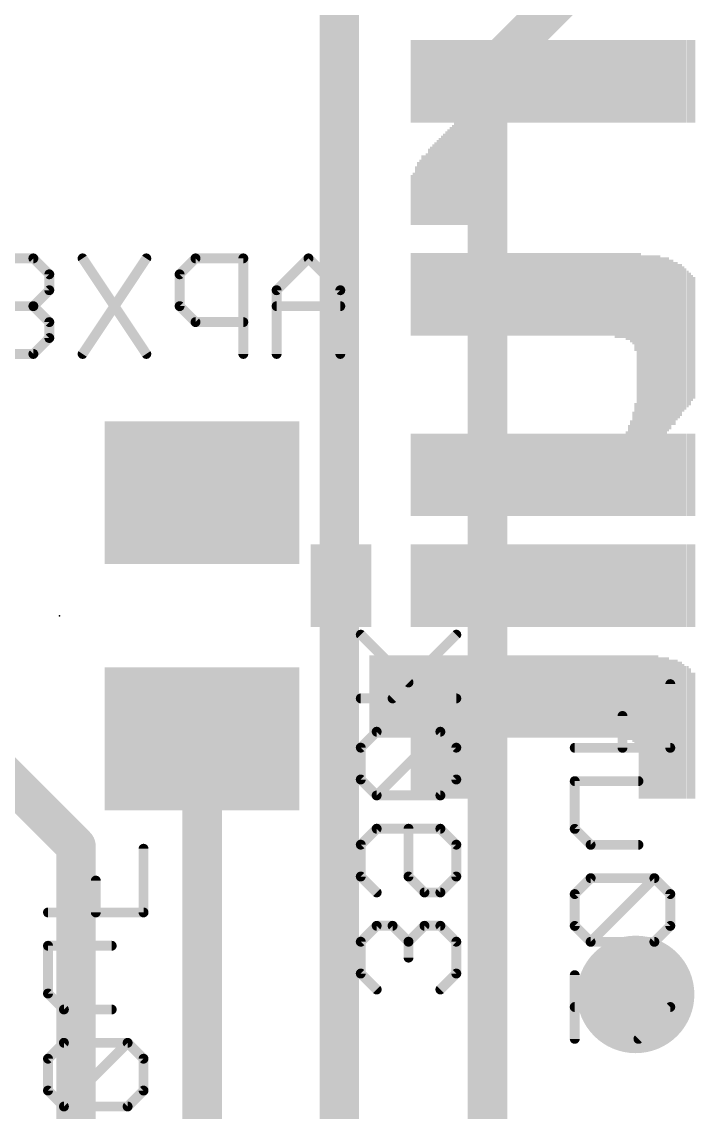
# Model space of a CAD drawing. Extents: x -0.3 to 20.4, y -13.3 to 21.5.
# Drawn here: x 5.68 to 10.87, y -1.54 to 6.87 of the extents above; entities that cross this region are included whole.
import ezdxf

# ---------------------------------------------------------------- set-up
doc = ezdxf.new("R2010")
doc.units = 0
for name, color, linetype in [('1', 12, 'CONTINUOUS'), ('16', 132, 'CONTINUOUS'), ('18', 110, 'CONTINUOUS'), ('22', 6, 'CONTINUOUS'), ('24', 6, 'CONTINUOUS'), ('28', 253, 'CONTINUOUS'), ('30', 253, 'CONTINUOUS'), ('32', 253, 'CONTINUOUS')]:
    doc.layers.add(name, color=color, linetype=linetype)

# ---------------------------------------------------------------- blocks, each defined once
blk = doc.blocks.new('RECT')
blk.add_solid([(-0.5, -0.5), (0.5, -0.5), (-0.5, 0.5), (0.5, 0.5)])
blk = doc.blocks.new('ROUNDV')
at = {"const_width": 0.5}
blk.add_lwpolyline([(0, -0.25, 1), (0, 0.25, 1), (0, -0.25)], format="xyb", dxfattribs=at)

msp = doc.modelspace()

# ---------------------------------------------------------------- linework, layer by layer
at = {"layer": '1', "const_width": 0.3048}
for points in [[(8.128, -5.715), (8.128, 8.509)], [(9.271, 6.477), (10.668, 7.874)], [(9.271, -6.477), (9.271, 6.477)]]:
    msp.add_lwpolyline(points, dxfattribs=at)
at = {"layer": '1', "const_width": 0.1524}
for points in [[(9.3472, 6.477, 1), (9.1948, 6.477)], [(9.2171, 6.5309, 1), (9.3249, 6.4231)]]:
    msp.add_lwpolyline(points, format="xyb", dxfattribs=at)
at = {"layer": '16', "const_width": 0.3048}
for points in [[(6.096, 0.508), (4.869, 1.735)], [(7.069, -3.533), (7.069, 1.336)], [(6.096, -1.778), (6.096, 0.508)]]:
    msp.add_lwpolyline(points, dxfattribs=at)
at = {"layer": '16', "const_width": 0.1524}
for points in [[(7.1452, 1.336, 1), (6.9928, 1.336)], [(6.1722, 0.508, 1), (6.0198, 0.508)], [(6.0421, 0.4541, 1), (6.1499, 0.5619)]]:
    msp.add_lwpolyline(points, format="xyb", dxfattribs=at)
at = {"layer": '24'}
msp.add_point((5.969, 2.286), dxfattribs=at)
at = {"layer": '28', "const_width": 0.0762}
for points in [[(5.7673, 5.0425), (5.5215, 5.0425)], [(5.8901, 4.9197), (5.7673, 5.0425)], [(6.6386, 5.0425), (6.1471, 4.3053)], [(6.1471, 5.0425), (6.6386, 4.3053)], [(7.0184, 5.0425), (6.8955, 4.9197)], [(7.387, 5.0425), (7.0184, 5.0425)], [(7.387, 4.3053), (7.387, 5.0425)], [(7.8897, 5.0425), (7.6439, 4.7968)], [(8.1354, 4.7968), (7.8897, 5.0425)], [(5.8901, 4.7968), (5.8901, 4.9197)], [(6.8955, 4.9197), (6.8955, 4.6739)], [(5.7673, 4.6739), (5.8901, 4.7968)], [(7.6439, 4.7968), (7.6439, 4.3053)], [(8.1354, 4.3053), (8.1354, 4.7968)], [(5.7673, 4.6739), (5.5215, 4.6739)], [(5.8901, 4.551), (5.7673, 4.6739)], [(6.8955, 4.6739), (7.0184, 4.551)], [(8.1354, 4.6739), (7.6439, 4.6739)], [(5.8901, 4.4282), (5.8901, 4.551)], [(7.0184, 4.551), (7.387, 4.551)], [(5.7673, 4.3053), (5.8901, 4.4282)], [(5.5215, 4.3053), (5.7673, 4.3053)], [(8.6617, 1.7712), (8.2931, 2.1398)], [(8.5388, 1.6483), (9.0303, 2.1398)], [(10.6813, 1.2673), (10.6813, 1.7588)], [(9.0303, 1.6483), (8.2931, 1.6483)], [(10.3127, 1.2673), (10.3127, 1.5131)], [(8.416, 1.3914), (8.2931, 1.2685)], [(8.9075, 1.3914), (8.416, 1.3914)], [(8.416, 0.8999), (8.9075, 1.3914)], [(9.0303, 1.2685), (8.9075, 1.3914)], [(8.2931, 1.2685), (8.2931, 1.0228)], [(9.0303, 1.0228), (9.0303, 1.2685)], [(9.9441, 1.2673), (10.6813, 1.2673)], [(8.2931, 1.0228), (8.416, 0.8999)], [(8.9075, 0.8999), (9.0303, 1.0228)], [(9.9441, 0.6418), (9.9441, 1.0104)], [(9.9441, 1.0104), (10.4356, 1.0104)], [(8.416, 0.8999), (8.9075, 0.8999)], [(8.2931, 0.5201), (8.416, 0.643)], [(8.416, 0.643), (8.9075, 0.643)], [(8.6617, 0.2744), (8.6617, 0.643)], [(8.9075, 0.643), (9.0303, 0.5201)], [(10.067, 0.5189), (9.9441, 0.6418)], [(6.6173, -0.0027), (6.6173, 0.4888)], [(8.2931, 0.2744), (8.2931, 0.5201)], [(9.0303, 0.5201), (9.0303, 0.2744)], [(10.4356, 0.5189), (10.067, 0.5189)], [(6.2487, -0.0027), (6.2487, 0.2431)], [(8.416, 0.1515), (8.2931, 0.2744)], [(8.7846, 0.1515), (8.6617, 0.2744)], [(9.0303, 0.2744), (8.9075, 0.1515)], [(10.067, 0.262), (9.9441, 0.1391)], [(10.5585, 0.262), (10.067, 0.262)], [(10.067, -0.2295), (10.5585, 0.262)], [(10.6813, 0.1391), (10.5585, 0.262)], [(8.9075, 0.1515), (8.7846, 0.1515)], [(9.9441, 0.1391), (9.9441, -0.1066)], [(10.6813, -0.1066), (10.6813, 0.1391)], [(5.8801, -0.0027), (6.6173, -0.0027)], [(8.416, -0.1054), (8.2931, -0.2283)], [(8.5388, -0.1054), (8.416, -0.1054)], [(8.6617, -0.2283), (8.5388, -0.1054)], [(8.7846, -0.1054), (8.6617, -0.2283)], [(8.9075, -0.1054), (8.7846, -0.1054)], [(9.0303, -0.2283), (8.9075, -0.1054)], [(9.9441, -0.1066), (10.067, -0.2295)], [(10.5585, -0.2295), (10.6813, -0.1066)], [(5.8801, -0.6282), (5.8801, -0.2596)], [(5.8801, -0.2596), (6.3716, -0.2596)], [(8.2931, -0.2283), (8.2931, -0.474)], [(8.6617, -0.2283), (8.6617, -0.3512)], [(9.0303, -0.474), (9.0303, -0.2283)], [(10.067, -0.2295), (10.5585, -0.2295)], [(8.2931, -0.474), (8.416, -0.5969)], [(8.9075, -0.5969), (9.0303, -0.474)], [(9.9441, -0.9779), (9.9441, -0.4864)], [(6.003, -0.7511), (5.8801, -0.6282)], [(6.3716, -0.7511), (6.003, -0.7511)], [(10.6813, -0.7322), (9.9441, -0.7322)], [(10.4356, -0.9779), (10.6813, -0.7322)], [(6.003, -1.008), (5.8801, -1.1309)], [(6.4945, -1.008), (6.003, -1.008)], [(6.003, -1.4995), (6.4945, -1.008)], [(6.6173, -1.1309), (6.4945, -1.008)], [(5.8801, -1.1309), (5.8801, -1.3766)], [(6.6173, -1.3766), (6.6173, -1.1309)], [(5.8801, -1.3766), (6.003, -1.4995)], [(6.4945, -1.4995), (6.6173, -1.3766)], [(6.003, -1.4995), (6.4945, -1.4995)]]:
    msp.add_lwpolyline(points, dxfattribs=at)
at = {"layer": '28', "const_width": 0.0381}
for points in [[(5.7807, 5.056, 1), (5.7538, 5.0291)], [(5.7673, 5.0235, 1), (5.7673, 5.0616)], [(6.1629, 5.0531, 1), (6.1312, 5.032)], [(6.6544, 5.032, 1), (6.6227, 5.0531)], [(7.0184, 5.0616, 1), (7.0184, 5.0235)], [(7.0318, 5.0291, 1), (7.0049, 5.056)], [(7.406, 5.0425, 1), (7.3679, 5.0425)], [(7.387, 5.0235, 1), (7.387, 5.0616)], [(7.9031, 5.056, 1), (7.8762, 5.0291)], [(7.9031, 5.0291, 1), (7.8762, 5.056)], [(5.9092, 4.9197, 1), (5.8711, 4.9197)], [(5.8767, 4.9062, 1), (5.9036, 4.9331)], [(6.9145, 4.9197, 1), (6.8764, 4.9197)], [(6.882, 4.9331, 1), (6.909, 4.9062)], [(5.8711, 4.7968, 1), (5.9092, 4.7968)], [(5.9036, 4.7833, 1), (5.8767, 4.8103)], [(7.6304, 4.8103, 1), (7.6574, 4.7833)], [(7.663, 4.7968, 1), (7.6249, 4.7968)], [(8.1544, 4.7968, 1), (8.1163, 4.7968)], [(8.1219, 4.7833, 1), (8.1489, 4.8103)], [(5.7807, 4.6874, 1), (5.7538, 4.6604)], [(5.7673, 4.6549, 1), (5.7673, 4.693)], [(6.909, 4.6874, 1), (6.882, 4.6604)], [(7.6439, 4.693, 1), (7.6439, 4.6549)], [(8.1354, 4.6549, 1), (8.1354, 4.693)], [(5.7538, 4.6874, 1), (5.7807, 4.6604)], [(6.8764, 4.6739, 1), (6.9145, 4.6739)], [(5.9092, 4.551, 1), (5.8711, 4.551)], [(5.8767, 4.5376, 1), (5.9036, 4.5645)], [(7.0184, 4.5701, 1), (7.0184, 4.532)], [(7.0049, 4.5376, 1), (7.0318, 4.5645)], [(7.387, 4.532, 1), (7.387, 4.5701)], [(5.9036, 4.4147, 1), (5.8767, 4.4416)], [(5.8711, 4.4282, 1), (5.9092, 4.4282)], [(5.7538, 4.3188, 1), (5.7807, 4.2918)], [(5.7673, 4.2862, 1), (5.7673, 4.3243)], [(6.1312, 4.3159, 1), (6.1629, 4.2947)], [(6.6227, 4.2947, 1), (6.6544, 4.3159)], [(7.3679, 4.3053, 1), (7.406, 4.3053)], [(7.6249, 4.3053, 1), (7.663, 4.3053)], [(8.1163, 4.3053, 1), (8.1544, 4.3053)], [(8.3066, 2.1533, 1), (8.2796, 2.1264)], [(9.0438, 2.1264, 1), (9.0169, 2.1533)], [(8.6482, 1.7577, 1), (8.6752, 1.7847)], [(10.7004, 1.7588, 1), (10.6623, 1.7588)], [(8.2931, 1.6674, 1), (8.2931, 1.6293)], [(9.0303, 1.6293, 1), (9.0303, 1.6674)], [(8.5254, 1.6618, 1), (8.5523, 1.6349)], [(10.3318, 1.5131, 1), (10.2937, 1.5131)], [(8.416, 1.4105, 1), (8.416, 1.3724)], [(8.4294, 1.3779, 1), (8.4025, 1.4049)], [(8.9209, 1.4049, 1), (8.894, 1.3779)], [(8.9209, 1.3779, 1), (8.894, 1.4049)], [(8.9075, 1.3724, 1), (8.9075, 1.4105)], [(8.2796, 1.282, 1), (8.3066, 1.2551)], [(8.3122, 1.2685, 1), (8.2741, 1.2685)], [(9.0494, 1.2685, 1), (9.0113, 1.2685)], [(9.0169, 1.2551, 1), (9.0438, 1.282)], [(9.9441, 1.2864, 1), (9.9441, 1.2483)], [(10.2937, 1.2673, 1), (10.3318, 1.2673)], [(10.6623, 1.2673, 1), (10.7004, 1.2673)], [(10.6813, 1.2483, 1), (10.6813, 1.2864)], [(8.3066, 1.0363, 1), (8.2796, 1.0093)], [(8.2741, 1.0228, 1), (8.3122, 1.0228)], [(9.0113, 1.0228, 1), (9.0494, 1.0228)], [(9.0438, 1.0093, 1), (9.0169, 1.0363)], [(9.9441, 1.0295, 1), (9.9441, 0.9914)], [(9.9632, 1.0104, 1), (9.9251, 1.0104)], [(10.4356, 0.9914, 1), (10.4356, 1.0295)], [(8.416, 0.919, 1), (8.416, 0.8809)], [(8.4025, 0.9134, 1), (8.4294, 0.8865)], [(8.4025, 0.8865, 1), (8.4294, 0.9134)], [(8.894, 0.9134, 1), (8.9209, 0.8865)], [(8.9075, 0.8809, 1), (8.9075, 0.919)], [(8.416, 0.6621, 1), (8.416, 0.624)], [(8.4294, 0.6295, 1), (8.4025, 0.6565)], [(8.6808, 0.643, 1), (8.6427, 0.643)], [(8.9209, 0.6565, 1), (8.894, 0.6295)], [(8.9075, 0.624, 1), (8.9075, 0.6621)], [(9.9576, 0.6553, 1), (9.9306, 0.6283)], [(9.9251, 0.6418, 1), (9.9632, 0.6418)], [(6.6364, 0.4888, 1), (6.5983, 0.4888)], [(8.2796, 0.5336, 1), (8.3066, 0.5067)], [(8.3122, 0.5201, 1), (8.2741, 0.5201)], [(9.0494, 0.5201, 1), (9.0113, 0.5201)], [(9.0169, 0.5067, 1), (9.0438, 0.5336)], [(10.067, 0.538, 1), (10.067, 0.4999)], [(10.0535, 0.5055, 1), (10.0804, 0.5324)], [(10.4356, 0.4999, 1), (10.4356, 0.538)], [(6.2678, 0.2431, 1), (6.2297, 0.2431)], [(8.3066, 0.2879, 1), (8.2796, 0.2609)], [(8.2741, 0.2744, 1), (8.3122, 0.2744)], [(8.6752, 0.2879, 1), (8.6482, 0.2609)], [(8.6427, 0.2744, 1), (8.6808, 0.2744)], [(9.0113, 0.2744, 1), (9.0494, 0.2744)], [(9.0438, 0.2609, 1), (9.0169, 0.2879)], [(10.067, 0.2811, 1), (10.067, 0.2429)], [(10.0804, 0.2485, 1), (10.0535, 0.2755)], [(10.5719, 0.2755, 1), (10.545, 0.2485)], [(10.5719, 0.2485, 1), (10.545, 0.2755)], [(10.5585, 0.2429, 1), (10.5585, 0.2811)], [(8.4025, 0.138, 1), (8.4294, 0.165)], [(8.7846, 0.1706, 1), (8.7846, 0.1325)], [(8.7711, 0.138, 1), (8.7981, 0.165)], [(8.894, 0.165, 1), (8.9209, 0.138)], [(8.9075, 0.1325, 1), (8.9075, 0.1706)], [(9.9306, 0.1526, 1), (9.9576, 0.1257)], [(9.9632, 0.1391, 1), (9.9251, 0.1391)], [(10.7004, 0.1391, 1), (10.6623, 0.1391)], [(10.6679, 0.1257, 1), (10.6948, 0.1526)], [(5.8801, 0.0164, 1), (5.8801, -0.0217)], [(6.2297, -0.0027, 1), (6.2678, -0.0027)], [(6.5983, -0.0027, 1), (6.6364, -0.0027)], [(6.6173, -0.0217, 1), (6.6173, 0.0164)], [(8.416, -0.0864, 1), (8.416, -0.1245)], [(8.4294, -0.1189, 1), (8.4025, -0.0919)], [(8.5523, -0.0919, 1), (8.5254, -0.1189)], [(8.5388, -0.1245, 1), (8.5388, -0.0864)], [(8.7846, -0.0864, 1), (8.7846, -0.1245)], [(8.7981, -0.1189, 1), (8.7711, -0.0919)], [(8.9209, -0.0919, 1), (8.894, -0.1189)], [(8.9075, -0.1245, 1), (8.9075, -0.0864)], [(9.9576, -0.0931, 1), (9.9306, -0.1201)], [(10.6948, -0.1201, 1), (10.6679, -0.0931)], [(9.9251, -0.1066, 1), (9.9632, -0.1066)], [(10.6623, -0.1066, 1), (10.7004, -0.1066)], [(5.8801, -0.2405, 1), (5.8801, -0.2786)], [(5.8992, -0.2596, 1), (5.8611, -0.2596)], [(6.3716, -0.2786, 1), (6.3716, -0.2405)], [(8.2796, -0.2148, 1), (8.3066, -0.2418)], [(8.3122, -0.2283, 1), (8.2741, -0.2283)], [(8.6808, -0.2283, 1), (8.6427, -0.2283)], [(8.6482, -0.2148, 1), (8.6752, -0.2418)], [(8.6482, -0.2418, 1), (8.6752, -0.2148)], [(9.0494, -0.2283, 1), (9.0113, -0.2283)], [(9.0169, -0.2418, 1), (9.0438, -0.2148)], [(10.0535, -0.216, 1), (10.0804, -0.243)], [(10.067, -0.2104, 1), (10.067, -0.2485)], [(10.0535, -0.243, 1), (10.0804, -0.216)], [(10.545, -0.216, 1), (10.5719, -0.243)], [(10.5585, -0.2485, 1), (10.5585, -0.2104)], [(8.6427, -0.3512, 1), (8.6808, -0.3512)], [(8.3066, -0.4606, 1), (8.2796, -0.4875)], [(8.2741, -0.474, 1), (8.3122, -0.474)], [(9.0113, -0.474, 1), (9.0494, -0.474)], [(9.0438, -0.4875, 1), (9.0169, -0.4606)], [(9.9632, -0.4864, 1), (9.9251, -0.4864)], [(8.4025, -0.6104, 1), (8.4294, -0.5834)], [(8.894, -0.5834, 1), (8.9209, -0.6104)], [(5.8936, -0.6147, 1), (5.8666, -0.6417)], [(5.8611, -0.6282, 1), (5.8992, -0.6282)], [(6.003, -0.732, 1), (6.003, -0.7701)], [(5.9895, -0.7645, 1), (6.0164, -0.7376)], [(6.3716, -0.7701, 1), (6.3716, -0.732)], [(9.9441, -0.7131, 1), (9.9441, -0.7512)], [(10.6948, -0.7456, 1), (10.6679, -0.7187)], [(10.6813, -0.7512, 1), (10.6813, -0.7131)], [(6.003, -0.9889, 1), (6.003, -1.0271)], [(6.0164, -1.0215, 1), (5.9895, -0.9945)], [(6.5079, -0.9945, 1), (6.481, -1.0215)], [(6.5079, -1.0215, 1), (6.481, -0.9945)], [(6.4945, -1.0271, 1), (6.4945, -0.9889)], [(9.9251, -0.9779, 1), (9.9632, -0.9779)], [(10.4221, -0.9644, 1), (10.4491, -0.9914)], [(5.8992, -1.1309, 1), (5.8611, -1.1309)], [(6.6364, -1.1309, 1), (6.5983, -1.1309)], [(5.8666, -1.1174, 1), (5.8936, -1.1443)], [(6.6039, -1.1443, 1), (6.6308, -1.1174)], [(5.8936, -1.3631, 1), (5.8666, -1.3901)], [(6.6308, -1.3901, 1), (6.6039, -1.3631)], [(5.8611, -1.3766, 1), (5.8992, -1.3766)], [(6.5983, -1.3766, 1), (6.6364, -1.3766)], [(5.9895, -1.486, 1), (6.0164, -1.513)], [(6.003, -1.4804, 1), (6.003, -1.5185)], [(5.9895, -1.513, 1), (6.0164, -1.486)], [(6.481, -1.486, 1), (6.5079, -1.513)], [(6.4945, -1.5185, 1), (6.4945, -1.4804)]]:
    msp.add_lwpolyline(points, format="xyb", dxfattribs=at)

# ---------------------------------------------------------------- block references
at = {"layer": '16', "yscale": 1.4, "rotation": 270}
for p in [(7.069, 3.236), (7.069, 1.336)]:
    msp.add_blockref('RECT', p, dxfattribs=at)
at = {"layer": '18', "xscale": 0.9064, "yscale": 0.9064}
msp.add_blockref('ROUNDV', (10.414, -0.635), dxfattribs=at)
msp.add_blockref('ROUNDV', (10.414, -0.635), dxfattribs=at)
at = {"layer": '22', "rotation": 270}
for p, xscale, yscale in [((8.6858, 6.4072), 0.6371, 0.0168), ((8.7026, 6.4072), 0.6371, 0.0167), ((8.7193, 6.4072), 0.6371, 0.0168), ((8.7361, 6.4072), 0.6371, 0.0168), ((8.7529, 6.4072), 0.6371, 0.0167), ((8.7696, 6.4072), 0.6371, 0.0168), ((8.7864, 6.4072), 0.6371, 0.0167), ((8.8031, 6.4072), 0.6371, 0.0168), ((8.8199, 6.4072), 0.6371, 0.0168), ((8.8367, 6.4072), 0.6371, 0.0167), ((8.8534, 6.4072), 0.6371, 0.0168), ((8.8702, 6.4072), 0.6371, 0.0168), ((8.887, 6.4072), 0.6371, 0.0167), ((8.9037, 6.4072), 0.6371, 0.0168), ((8.9205, 6.4072), 0.6371, 0.0168), ((8.9373, 6.4072), 0.6371, 0.0167), ((8.954, 6.4072), 0.6371, 0.0168), ((8.9708, 6.4072), 0.6371, 0.0168), ((8.9876, 6.4072), 0.6371, 0.0167), ((9.0043, 6.4072), 0.6371, 0.0168), ((9.0211, 6.0132), 1.425, 0.0167), ((9.0378, 6.0132), 1.425, 0.0168), ((9.0546, 6.0132), 1.425, 0.0168), ((9.0714, 6.0132), 1.425, 0.0167), ((9.0881, 6.0132), 1.425, 0.0168), ((9.1049, 6.0132), 1.425, 0.0168), ((9.1217, 6.0132), 1.425, 0.0167), ((9.1384, 6.0132), 1.425, 0.0168), ((9.1552, 6.0132), 1.425, 0.0168), ((9.172, 6.0132), 1.425, 0.0167), ((9.1887, 6.0132), 1.425, 0.0168), ((9.2055, 6.0132), 1.425, 0.0167), ((9.2222, 6.0132), 1.425, 0.0168), ((9.239, 6.0132), 1.425, 0.0168), ((9.2558, 6.0132), 1.425, 0.0167), ((9.2725, 6.0132), 1.425, 0.0168), ((9.2893, 6.0132), 1.425, 0.0168), ((9.3061, 6.2396), 0.9723, 0.0167), ((9.3228, 6.3066), 0.8382, 0.0168), ((9.3396, 6.3234), 0.8047, 0.0168), ((9.3564, 6.3569), 0.7377, 0.0167), ((9.3731, 6.3904), 0.6706, 0.0168), ((9.3899, 6.3988), 0.6538, 0.0168), ((9.4067, 6.4072), 0.6371, 0.0167), ((9.4234, 6.4072), 0.6371, 0.0168), ((9.4402, 6.4072), 0.6371, 0.0167), ((9.4569, 6.4072), 0.6371, 0.0168), ((9.4737, 6.4072), 0.6371, 0.0168), ((9.4905, 6.4072), 0.6371, 0.0167), ((9.5072, 6.4072), 0.6371, 0.0168), ((9.524, 6.4072), 0.6371, 0.0168), ((9.5408, 6.4072), 0.6371, 0.0167), ((9.5575, 6.4072), 0.6371, 0.0168), ((9.5743, 6.4072), 0.6371, 0.0168), ((9.5911, 6.4072), 0.6371, 0.0167), ((9.6078, 6.4072), 0.6371, 0.0168), ((9.6246, 6.4072), 0.6371, 0.0167), ((9.6413, 6.4072), 0.6371, 0.0168), ((9.6581, 6.4072), 0.6371, 0.0168), ((9.6749, 6.4072), 0.6371, 0.0167), ((9.6916, 6.4072), 0.6371, 0.0168), ((9.7084, 6.4072), 0.6371, 0.0168), ((9.7252, 6.4072), 0.6371, 0.0167), ((9.7419, 6.4072), 0.6371, 0.0168), ((9.7587, 6.4072), 0.6371, 0.0168), ((9.7755, 6.4072), 0.6371, 0.0167), ((9.7922, 6.4072), 0.6371, 0.0168), ((9.809, 6.4072), 0.6371, 0.0168), ((9.8258, 6.4072), 0.6371, 0.0167), ((9.8425, 6.4072), 0.6371, 0.0168), ((9.8593, 6.4072), 0.6371, 0.0167), ((9.876, 6.4072), 0.6371, 0.0168), ((9.8928, 6.4072), 0.6371, 0.0168), ((9.9096, 6.4072), 0.6371, 0.0167), ((9.9263, 6.4072), 0.6371, 0.0168), ((9.9431, 6.4072), 0.6371, 0.0168), ((9.9599, 6.4072), 0.6371, 0.0167), ((9.9766, 6.4072), 0.6371, 0.0168), ((9.9934, 6.4072), 0.6371, 0.0168), ((10.0102, 6.4072), 0.6371, 0.0167), ((10.0269, 6.4072), 0.6371, 0.0168), ((10.0437, 6.4072), 0.6371, 0.0167), ((10.0604, 6.4072), 0.6371, 0.0168), ((10.0772, 6.4072), 0.6371, 0.0168), ((10.094, 6.4072), 0.6371, 0.0167), ((10.1107, 6.4072), 0.6371, 0.0168), ((10.1275, 6.4072), 0.6371, 0.0168), ((10.1443, 6.4072), 0.6371, 0.0167), ((10.161, 6.4072), 0.6371, 0.0168), ((10.1778, 6.4072), 0.6371, 0.0168), ((10.1946, 6.4072), 0.6371, 0.0167), ((10.2113, 6.4072), 0.6371, 0.0168), ((10.2281, 6.4072), 0.6371, 0.0168), ((10.2449, 6.4072), 0.6371, 0.0167), ((10.2616, 6.4072), 0.6371, 0.0168), ((10.2783, 6.4072), 0.6371, 0.0167), ((10.2951, 6.4072), 0.6371, 0.0168), ((10.3119, 6.4072), 0.6371, 0.0168), ((10.3286, 6.4072), 0.6371, 0.0167), ((10.3454, 6.4072), 0.6371, 0.0168), ((10.3622, 6.4072), 0.6371, 0.0168), ((10.3789, 6.4072), 0.6371, 0.0167), ((10.3957, 6.4072), 0.6371, 0.0168), ((10.4125, 6.4072), 0.6371, 0.0168), ((10.4292, 6.4072), 0.6371, 0.0167), ((10.446, 6.4072), 0.6371, 0.0168), ((10.4627, 6.4072), 0.6371, 0.0167), ((10.4795, 6.4072), 0.6371, 0.0168), ((10.4963, 6.4072), 0.6371, 0.0168), ((10.513, 6.4072), 0.6371, 0.0167), ((10.5298, 6.4072), 0.6371, 0.0168), ((10.5466, 6.4072), 0.6371, 0.0168), ((10.5633, 6.4072), 0.6371, 0.0167), ((10.5801, 6.4072), 0.6371, 0.0168), ((10.5969, 6.4072), 0.6371, 0.0168), ((10.6136, 6.4072), 0.6371, 0.0167), ((10.6304, 6.4072), 0.6371, 0.0168), ((10.6472, 6.4072), 0.6371, 0.0168), ((10.6639, 6.4072), 0.6371, 0.0167), ((10.6807, 6.4072), 0.6371, 0.0168), ((10.6974, 6.4072), 0.6371, 0.0167), ((10.7142, 6.4072), 0.6371, 0.0168), ((10.731, 6.4072), 0.6371, 0.0168), ((10.7477, 6.4072), 0.6371, 0.0167), ((10.7645, 6.4072), 0.6371, 0.0168), ((10.7813, 6.4072), 0.6371, 0.0168), ((10.798, 6.4072), 0.6371, 0.0167), ((10.8148, 6.4072), 0.6371, 0.0168), ((10.8316, 6.4072), 0.6371, 0.0168), ((10.8483, 6.4072), 0.6371, 0.0167), ((10.8651, 6.4072), 0.6371, 0.0168), ((9.0043, 5.6863), 0.7712, 0.0168), ((8.9205, 5.6444), 0.6873, 0.0168), ((8.9373, 5.6528), 0.7041, 0.0167), ((8.954, 5.6612), 0.7209, 0.0168), ((8.9708, 5.6695), 0.7376, 0.0168), ((8.9876, 5.6779), 0.7544, 0.0167), ((8.8199, 5.5941), 0.5868, 0.0168), ((8.8367, 5.6025), 0.6035, 0.0167), ((8.8534, 5.6109), 0.6203, 0.0168), ((8.8702, 5.6193), 0.6371, 0.0168), ((8.887, 5.6276), 0.6538, 0.0167), ((8.9037, 5.636), 0.6706, 0.0168), ((8.7529, 5.5522), 0.5029, 0.0167), ((8.7696, 5.569), 0.5365, 0.0168), ((8.7864, 5.569), 0.5365, 0.0167), ((8.8031, 5.5773), 0.5532, 0.0168), ((8.7193, 5.5271), 0.4527, 0.0168), ((8.7361, 5.5438), 0.4862, 0.0168), ((8.6858, 5.4935), 0.3856, 0.0168), ((8.7026, 5.5019), 0.4024, 0.0167), ((8.6858, 4.7643), 0.637, 0.0168), ((8.7026, 4.7643), 0.637, 0.0167), ((8.7193, 4.7643), 0.637, 0.0168), ((8.7361, 4.7643), 0.637, 0.0168), ((8.7529, 4.7643), 0.637, 0.0167), ((8.7696, 4.7643), 0.637, 0.0168), ((8.7864, 4.7643), 0.637, 0.0167), ((8.8031, 4.7643), 0.637, 0.0168), ((8.8199, 4.7643), 0.637, 0.0168), ((8.8367, 4.7643), 0.637, 0.0167), ((8.8534, 4.7643), 0.637, 0.0168), ((8.8702, 4.7643), 0.637, 0.0168), ((8.887, 4.7643), 0.637, 0.0167), ((8.9037, 4.7643), 0.637, 0.0168), ((8.9205, 4.7643), 0.637, 0.0168), ((8.9373, 4.7643), 0.637, 0.0167), ((8.954, 4.7643), 0.637, 0.0168), ((8.9708, 4.7643), 0.637, 0.0168), ((8.9876, 4.7643), 0.637, 0.0167), ((9.0043, 4.7643), 0.637, 0.0168), ((9.0211, 4.7643), 0.637, 0.0167), ((9.0378, 4.7643), 0.637, 0.0168), ((9.0546, 4.7643), 0.637, 0.0168), ((9.0714, 4.7643), 0.637, 0.0167), ((9.0881, 4.7643), 0.637, 0.0168), ((9.1049, 4.7643), 0.637, 0.0168), ((9.1217, 4.7643), 0.637, 0.0167), ((9.1384, 4.7643), 0.637, 0.0168), ((9.1552, 4.7643), 0.637, 0.0168), ((9.172, 4.7643), 0.637, 0.0167), ((9.1887, 4.7643), 0.637, 0.0168), ((9.2055, 4.7643), 0.637, 0.0167), ((9.2222, 4.7643), 0.637, 0.0168), ((9.239, 4.7643), 0.637, 0.0168), ((9.2558, 4.7643), 0.637, 0.0167), ((9.2725, 4.7643), 0.637, 0.0168), ((9.2893, 4.7643), 0.637, 0.0168), ((9.3061, 4.7643), 0.637, 0.0167), ((9.3228, 4.7643), 0.637, 0.0168), ((9.3396, 4.7643), 0.637, 0.0168), ((9.3564, 4.7643), 0.637, 0.0167), ((9.3731, 4.7643), 0.637, 0.0168), ((9.3899, 4.7643), 0.637, 0.0168), ((9.4067, 4.7643), 0.637, 0.0167), ((9.4234, 4.7643), 0.637, 0.0168), ((9.4402, 4.7643), 0.637, 0.0167), ((9.4569, 4.7643), 0.637, 0.0168), ((9.4737, 4.7643), 0.637, 0.0168), ((9.4905, 4.7643), 0.637, 0.0167), ((9.5072, 4.7643), 0.637, 0.0168), ((9.524, 4.7643), 0.637, 0.0168), ((9.5408, 4.7643), 0.637, 0.0167), ((9.5575, 4.7643), 0.637, 0.0168), ((9.5743, 4.7643), 0.637, 0.0168), ((9.5911, 4.7643), 0.637, 0.0167), ((9.6078, 4.7643), 0.637, 0.0168), ((9.6246, 4.7643), 0.637, 0.0167), ((9.6413, 4.7643), 0.637, 0.0168), ((9.6581, 4.7643), 0.637, 0.0168), ((9.6749, 4.7643), 0.637, 0.0167), ((9.6916, 4.7643), 0.637, 0.0168), ((9.7084, 4.7643), 0.637, 0.0168), ((9.7252, 4.7643), 0.637, 0.0167), ((9.7419, 4.7643), 0.637, 0.0168), ((9.7587, 4.7643), 0.637, 0.0168), ((9.7755, 4.7643), 0.637, 0.0167), ((9.7922, 4.7643), 0.637, 0.0168), ((9.809, 4.7643), 0.637, 0.0168), ((9.8258, 4.7643), 0.637, 0.0167), ((9.8425, 4.7643), 0.637, 0.0168), ((9.8593, 4.7643), 0.637, 0.0167), ((9.876, 4.7643), 0.637, 0.0168), ((9.8928, 4.7643), 0.637, 0.0168), ((9.9096, 4.7643), 0.637, 0.0167), ((9.9263, 4.7643), 0.637, 0.0168), ((9.9431, 4.7643), 0.637, 0.0168), ((9.9599, 4.7643), 0.637, 0.0167), ((9.9766, 4.7643), 0.637, 0.0168), ((9.9934, 4.7643), 0.637, 0.0168), ((10.0102, 4.7643), 0.637, 0.0167), ((10.0269, 4.7643), 0.637, 0.0168), ((10.0437, 4.7643), 0.637, 0.0167), ((10.0604, 4.7643), 0.637, 0.0168), ((10.0772, 4.7643), 0.637, 0.0168), ((10.094, 4.7643), 0.637, 0.0167), ((10.1107, 4.7643), 0.637, 0.0168), ((10.1275, 4.7643), 0.637, 0.0168), ((10.1443, 4.7643), 0.637, 0.0167), ((10.161, 4.7643), 0.637, 0.0168), ((10.1778, 4.7643), 0.637, 0.0168), ((10.1946, 4.7643), 0.637, 0.0167), ((10.2113, 4.7643), 0.637, 0.0168), ((10.2281, 4.7643), 0.637, 0.0168), ((10.2449, 4.7643), 0.637, 0.0167), ((10.2616, 4.7559), 0.6538, 0.0168), ((10.2783, 4.7559), 0.6538, 0.0167), ((10.2951, 4.7559), 0.6538, 0.0168), ((10.3119, 4.7559), 0.6538, 0.0168), ((10.3286, 4.7559), 0.6538, 0.0167), ((10.3454, 4.7475), 0.6706, 0.0168), ((10.3622, 4.7475), 0.6706, 0.0168), ((10.3789, 4.7392), 0.6873, 0.0167), ((10.3957, 4.7308), 0.7041, 0.0168), ((10.4125, 4.7056), 0.7544, 0.0168), ((10.4292, 4.0686), 2.0285, 0.0167), ((10.446, 4.0686), 2.0285, 0.0168), ((10.4627, 4.0602), 2.0117, 0.0167), ((10.4795, 4.0602), 2.0117, 0.0168), ((10.4963, 4.0602), 2.0117, 0.0168), ((10.513, 4.0602), 2.0117, 0.0167), ((10.5298, 4.0602), 2.0117, 0.0168), ((10.5466, 4.0602), 2.0117, 0.0168), ((10.5633, 4.0602), 2.0117, 0.0167), ((10.5801, 4.0602), 2.0117, 0.0168), ((10.5969, 4.0602), 2.0117, 0.0168), ((10.6136, 4.0518), 1.995, 0.0167), ((10.6304, 4.0518), 1.995, 0.0168), ((10.6472, 4.0518), 1.995, 0.0168), ((10.6639, 4.3787), 1.3412, 0.0167), ((10.6807, 4.3787), 1.3076, 0.0168), ((10.6974, 4.3955), 1.2741, 0.0167), ((10.7142, 4.3871), 1.2573, 0.0168), ((10.731, 4.4039), 1.2237, 0.0168), ((10.7477, 4.4039), 1.1903, 0.0167), ((10.7645, 4.4123), 1.1735, 0.0168), ((10.7813, 4.4206), 1.1232, 0.0168), ((10.798, 4.4206), 1.0896, 0.0167), ((10.8148, 4.4206), 1.0562, 0.0168), ((10.8316, 4.4206), 1.0226, 0.0168), ((10.8483, 4.429), 0.9724, 0.0167), ((10.8651, 4.429), 0.9388, 0.0168), ((10.4125, 3.4902), 0.8718, 0.0168), ((10.3789, 3.4232), 0.7377, 0.0167), ((10.3957, 3.4567), 0.8047, 0.0168), ((10.3454, 3.3812), 0.6538, 0.0168), ((10.3622, 3.4064), 0.7041, 0.0168), ((8.6858, 3.3729), 0.6371, 0.0168), ((8.7026, 3.3729), 0.6371, 0.0167), ((8.7193, 3.3729), 0.6371, 0.0168), ((8.7361, 3.3729), 0.6371, 0.0168), ((8.7529, 3.3729), 0.6371, 0.0167), ((8.7696, 3.3729), 0.6371, 0.0168), ((8.7864, 3.3729), 0.6371, 0.0167), ((8.8031, 3.3729), 0.6371, 0.0168), ((8.8199, 3.3729), 0.6371, 0.0168), ((8.8367, 3.3729), 0.6371, 0.0167), ((8.8534, 3.3729), 0.6371, 0.0168), ((8.8702, 3.3729), 0.6371, 0.0168), ((8.887, 3.3729), 0.6371, 0.0167), ((8.9037, 3.3729), 0.6371, 0.0168), ((8.9205, 3.3729), 0.6371, 0.0168), ((8.9373, 3.3729), 0.6371, 0.0167), ((8.954, 3.3729), 0.6371, 0.0168), ((8.9708, 3.3729), 0.6371, 0.0168), ((8.9876, 3.3729), 0.6371, 0.0167), ((9.0043, 3.3729), 0.6371, 0.0168), ((9.0211, 3.3729), 0.6371, 0.0167), ((9.0378, 3.3729), 0.6371, 0.0168), ((9.0546, 3.3729), 0.6371, 0.0168), ((9.0714, 3.3729), 0.6371, 0.0167), ((9.0881, 3.3729), 0.6371, 0.0168), ((9.1049, 3.3729), 0.6371, 0.0168), ((9.1217, 3.3729), 0.6371, 0.0167), ((9.1384, 3.3729), 0.6371, 0.0168), ((9.1552, 3.3729), 0.6371, 0.0168), ((9.172, 3.3729), 0.6371, 0.0167), ((9.1887, 3.3729), 0.6371, 0.0168), ((9.2055, 3.3729), 0.6371, 0.0167), ((9.2222, 3.3729), 0.6371, 0.0168), ((9.239, 3.3729), 0.6371, 0.0168), ((9.2558, 3.3729), 0.6371, 0.0167), ((9.2725, 3.3729), 0.6371, 0.0168), ((9.2893, 3.3729), 0.6371, 0.0168), ((9.3061, 3.3729), 0.6371, 0.0167), ((9.3228, 3.3729), 0.6371, 0.0168), ((9.3396, 3.3729), 0.6371, 0.0168), ((9.3564, 3.3729), 0.6371, 0.0167), ((9.3731, 3.3729), 0.6371, 0.0168), ((9.3899, 3.3729), 0.6371, 0.0168), ((9.4067, 3.3729), 0.6371, 0.0167), ((9.4234, 3.3729), 0.6371, 0.0168), ((9.4402, 3.3729), 0.6371, 0.0167), ((9.4569, 3.3729), 0.6371, 0.0168), ((9.4737, 3.3729), 0.6371, 0.0168), ((9.4905, 3.3729), 0.6371, 0.0167), ((9.5072, 3.3729), 0.6371, 0.0168), ((9.524, 3.3729), 0.6371, 0.0168), ((9.5408, 3.3729), 0.6371, 0.0167), ((9.5575, 3.3729), 0.6371, 0.0168), ((9.5743, 3.3729), 0.6371, 0.0168), ((9.5911, 3.3729), 0.6371, 0.0167), ((9.6078, 3.3729), 0.6371, 0.0168), ((9.6246, 3.3729), 0.6371, 0.0167), ((9.6413, 3.3729), 0.6371, 0.0168), ((9.6581, 3.3729), 0.6371, 0.0168), ((9.6749, 3.3729), 0.6371, 0.0167), ((9.6916, 3.3729), 0.6371, 0.0168), ((9.7084, 3.3729), 0.6371, 0.0168), ((9.7252, 3.3729), 0.6371, 0.0167), ((9.7419, 3.3729), 0.6371, 0.0168), ((9.7587, 3.3729), 0.6371, 0.0168), ((9.7755, 3.3729), 0.6371, 0.0167), ((9.7922, 3.3729), 0.6371, 0.0168), ((9.809, 3.3729), 0.6371, 0.0168), ((9.8258, 3.3729), 0.6371, 0.0167), ((9.8425, 3.3729), 0.6371, 0.0168), ((9.8593, 3.3729), 0.6371, 0.0167), ((9.876, 3.3729), 0.6371, 0.0168), ((9.8928, 3.3729), 0.6371, 0.0168), ((9.9096, 3.3729), 0.6371, 0.0167), ((9.9263, 3.3729), 0.6371, 0.0168), ((9.9431, 3.3729), 0.6371, 0.0168), ((9.9599, 3.3729), 0.6371, 0.0167), ((9.9766, 3.3729), 0.6371, 0.0168), ((9.9934, 3.3729), 0.6371, 0.0168), ((10.0102, 3.3729), 0.6371, 0.0167), ((10.0269, 3.3729), 0.6371, 0.0168), ((10.0437, 3.3729), 0.6371, 0.0167), ((10.0604, 3.3729), 0.6371, 0.0168), ((10.0772, 3.3729), 0.6371, 0.0168), ((10.094, 3.3729), 0.6371, 0.0167), ((10.1107, 3.3729), 0.6371, 0.0168), ((10.1275, 3.3729), 0.6371, 0.0168), ((10.1443, 3.3729), 0.6371, 0.0167), ((10.161, 3.3729), 0.6371, 0.0168), ((10.1778, 3.3729), 0.6371, 0.0168), ((10.1946, 3.3729), 0.6371, 0.0167), ((10.2113, 3.3729), 0.6371, 0.0168), ((10.2281, 3.3729), 0.6371, 0.0168), ((10.2449, 3.3729), 0.6371, 0.0167), ((10.2616, 3.3729), 0.6371, 0.0168), ((10.2783, 3.3729), 0.6371, 0.0167), ((10.2951, 3.3729), 0.6371, 0.0168), ((10.3119, 3.3729), 0.6371, 0.0168), ((10.3286, 3.3729), 0.6371, 0.0167), ((10.6639, 3.3729), 0.6371, 0.0167), ((10.6807, 3.3729), 0.6371, 0.0168), ((10.6974, 3.3729), 0.6371, 0.0167), ((10.7142, 3.3729), 0.6371, 0.0168), ((10.731, 3.3729), 0.6371, 0.0168), ((10.7477, 3.3729), 0.6371, 0.0167), ((10.7645, 3.3729), 0.6371, 0.0168), ((10.7813, 3.3729), 0.6371, 0.0168), ((10.798, 3.3729), 0.6371, 0.0167), ((10.8148, 3.3729), 0.6371, 0.0168), ((10.8316, 3.3729), 0.6371, 0.0168), ((10.8483, 3.3729), 0.6371, 0.0167), ((10.8651, 3.3729), 0.6371, 0.0168), ((7.9146, 2.5179), 0.637, 0.0167), ((7.9314, 2.5179), 0.637, 0.0168), ((7.9482, 2.5179), 0.637, 0.0167), ((7.9649, 2.5179), 0.637, 0.0168), ((7.9817, 2.5179), 0.637, 0.0168), ((7.9985, 2.5179), 0.637, 0.0167), ((8.0152, 2.5179), 0.637, 0.0168), ((8.032, 2.5179), 0.637, 0.0168), ((8.0488, 2.5179), 0.637, 0.0167), ((8.0655, 2.5179), 0.637, 0.0168), ((8.0823, 2.5179), 0.637, 0.0168), ((8.0991, 2.5179), 0.637, 0.0167), ((8.1158, 2.5179), 0.637, 0.0168), ((8.1326, 2.5179), 0.637, 0.0168), ((8.1494, 2.5179), 0.637, 0.0167), ((8.1661, 2.5179), 0.637, 0.0168), ((8.1829, 2.5179), 0.637, 0.0167), ((8.1996, 2.5179), 0.637, 0.0168), ((8.2164, 2.5179), 0.637, 0.0168), ((8.2332, 2.5179), 0.637, 0.0167), ((8.2499, 2.5179), 0.637, 0.0168), ((8.2667, 2.5179), 0.637, 0.0168), ((8.2835, 2.5179), 0.637, 0.0167), ((8.3002, 2.5179), 0.637, 0.0168), ((8.317, 2.5179), 0.637, 0.0168), ((8.3338, 2.5179), 0.637, 0.0167), ((8.3505, 2.5179), 0.637, 0.0168), ((8.3673, 2.5179), 0.637, 0.0167), ((8.6858, 2.5179), 0.637, 0.0168), ((8.7026, 2.5179), 0.637, 0.0167), ((8.7193, 2.5179), 0.637, 0.0168), ((8.7361, 2.5179), 0.637, 0.0168), ((8.7529, 2.5179), 0.637, 0.0167), ((8.7696, 2.5179), 0.637, 0.0168), ((8.7864, 2.5179), 0.637, 0.0167), ((8.8031, 2.5179), 0.637, 0.0168), ((8.8199, 2.5179), 0.637, 0.0168), ((8.8367, 2.5179), 0.637, 0.0167), ((8.8534, 2.5179), 0.637, 0.0168), ((8.8702, 2.5179), 0.637, 0.0168), ((8.887, 2.5179), 0.637, 0.0167), ((8.9037, 2.5179), 0.637, 0.0168), ((8.9205, 2.5179), 0.637, 0.0168), ((8.9373, 2.5179), 0.637, 0.0167), ((8.954, 2.5179), 0.637, 0.0168), ((8.9708, 2.5179), 0.637, 0.0168), ((8.9876, 2.5179), 0.637, 0.0167), ((9.0043, 2.5179), 0.637, 0.0168), ((9.0211, 2.5179), 0.637, 0.0167), ((9.0378, 2.5179), 0.637, 0.0168), ((9.0546, 2.5179), 0.637, 0.0168), ((9.0714, 2.5179), 0.637, 0.0167), ((9.0881, 2.5179), 0.637, 0.0168), ((9.1049, 2.5179), 0.637, 0.0168), ((9.1217, 2.5179), 0.637, 0.0167), ((9.1384, 2.5179), 0.637, 0.0168), ((9.1552, 2.5179), 0.637, 0.0168), ((9.172, 2.5179), 0.637, 0.0167), ((9.1887, 2.5179), 0.637, 0.0168), ((9.2055, 2.5179), 0.637, 0.0167), ((9.2222, 2.5179), 0.637, 0.0168), ((9.239, 2.5179), 0.637, 0.0168), ((9.2558, 2.5179), 0.637, 0.0167), ((9.2725, 2.5179), 0.637, 0.0168), ((9.2893, 2.5179), 0.637, 0.0168), ((9.3061, 2.5179), 0.637, 0.0167), ((9.3228, 2.5179), 0.637, 0.0168), ((9.3396, 2.5179), 0.637, 0.0168), ((9.3564, 2.5179), 0.637, 0.0167), ((9.3731, 2.5179), 0.637, 0.0168), ((9.3899, 2.5179), 0.637, 0.0168), ((9.4067, 2.5179), 0.637, 0.0167), ((9.4234, 2.5179), 0.637, 0.0168), ((9.4402, 2.5179), 0.637, 0.0167), ((9.4569, 2.5179), 0.637, 0.0168), ((9.4737, 2.5179), 0.637, 0.0168), ((9.4905, 2.5179), 0.637, 0.0167), ((9.5072, 2.5179), 0.637, 0.0168), ((9.524, 2.5179), 0.637, 0.0168), ((9.5408, 2.5179), 0.637, 0.0167), ((9.5575, 2.5179), 0.637, 0.0168), ((9.5743, 2.5179), 0.637, 0.0168), ((9.5911, 2.5179), 0.637, 0.0167), ((9.6078, 2.5179), 0.637, 0.0168), ((9.6246, 2.5179), 0.637, 0.0167), ((9.6413, 2.5179), 0.637, 0.0168), ((9.6581, 2.5179), 0.637, 0.0168), ((9.6749, 2.5179), 0.637, 0.0167), ((9.6916, 2.5179), 0.637, 0.0168), ((9.7084, 2.5179), 0.637, 0.0168), ((9.7252, 2.5179), 0.637, 0.0167), ((9.7419, 2.5179), 0.637, 0.0168), ((9.7587, 2.5179), 0.637, 0.0168), ((9.7755, 2.5179), 0.637, 0.0167), ((9.7922, 2.5179), 0.637, 0.0168), ((9.809, 2.5179), 0.637, 0.0168), ((9.8258, 2.5179), 0.637, 0.0167), ((9.8425, 2.5179), 0.637, 0.0168), ((9.8593, 2.5179), 0.637, 0.0167), ((9.876, 2.5179), 0.637, 0.0168), ((9.8928, 2.5179), 0.637, 0.0168), ((9.9096, 2.5179), 0.637, 0.0167), ((9.9263, 2.5179), 0.637, 0.0168), ((9.9431, 2.5179), 0.637, 0.0168), ((9.9599, 2.5179), 0.637, 0.0167), ((9.9766, 2.5179), 0.637, 0.0168), ((9.9934, 2.5179), 0.637, 0.0168), ((10.0102, 2.5179), 0.637, 0.0167), ((10.0269, 2.5179), 0.637, 0.0168), ((10.0437, 2.5179), 0.637, 0.0167), ((10.0604, 2.5179), 0.637, 0.0168), ((10.0772, 2.5179), 0.637, 0.0168), ((10.094, 2.5179), 0.637, 0.0167), ((10.1107, 2.5179), 0.637, 0.0168), ((10.1275, 2.5179), 0.637, 0.0168), ((10.1443, 2.5179), 0.637, 0.0167), ((10.161, 2.5179), 0.637, 0.0168), ((10.1778, 2.5179), 0.637, 0.0168), ((10.1946, 2.5179), 0.637, 0.0167), ((10.2113, 2.5179), 0.637, 0.0168), ((10.2281, 2.5179), 0.637, 0.0168), ((10.2449, 2.5179), 0.637, 0.0167), ((10.2616, 2.5179), 0.637, 0.0168), ((10.2783, 2.5179), 0.637, 0.0167), ((10.2951, 2.5179), 0.637, 0.0168), ((10.3119, 2.5179), 0.637, 0.0168), ((10.3286, 2.5179), 0.637, 0.0167), ((10.3454, 2.5179), 0.637, 0.0168), ((10.3622, 2.5179), 0.637, 0.0168), ((10.3789, 2.5179), 0.637, 0.0167), ((10.3957, 2.5179), 0.637, 0.0168), ((10.4125, 2.5179), 0.637, 0.0168), ((10.4292, 2.5179), 0.637, 0.0167), ((10.446, 2.5179), 0.637, 0.0168), ((10.4627, 2.5179), 0.637, 0.0167), ((10.4795, 2.5179), 0.637, 0.0168), ((10.4963, 2.5179), 0.637, 0.0168), ((10.513, 2.5179), 0.637, 0.0167), ((10.5298, 2.5179), 0.637, 0.0168), ((10.5466, 2.5179), 0.637, 0.0168), ((10.5633, 2.5179), 0.637, 0.0167), ((10.5801, 2.5179), 0.637, 0.0168), ((10.5969, 2.5179), 0.637, 0.0168), ((10.6136, 2.5179), 0.637, 0.0167), ((10.6304, 2.5179), 0.637, 0.0168), ((10.6472, 2.5179), 0.637, 0.0168), ((10.6639, 2.5179), 0.637, 0.0167), ((10.6807, 2.5179), 0.637, 0.0168), ((10.6974, 2.5179), 0.637, 0.0167), ((10.7142, 2.5179), 0.637, 0.0168), ((10.731, 2.5179), 0.637, 0.0168), ((10.7477, 2.5179), 0.637, 0.0167), ((10.7645, 2.5179), 0.637, 0.0168), ((10.7813, 2.5179), 0.637, 0.0168), ((10.798, 2.5179), 0.637, 0.0167), ((10.8148, 2.5179), 0.637, 0.0168), ((10.8316, 2.5179), 0.637, 0.0168), ((10.8483, 2.5179), 0.637, 0.0167), ((10.8651, 2.5179), 0.637, 0.0168), ((8.3673, 1.663), 0.6371, 0.0167), ((8.384, 1.663), 0.6371, 0.0168), ((8.4008, 1.663), 0.6371, 0.0168), ((8.4176, 1.663), 0.6371, 0.0167), ((8.4343, 1.663), 0.6371, 0.0168), ((8.4511, 1.663), 0.6371, 0.0168), ((8.4679, 1.663), 0.6371, 0.0167), ((8.4846, 1.663), 0.6371, 0.0168), ((8.5014, 1.663), 0.6371, 0.0168), ((8.5182, 1.663), 0.6371, 0.0167), ((8.5349, 1.663), 0.6371, 0.0168), ((8.5517, 1.663), 0.6371, 0.0168), ((8.5685, 1.663), 0.6371, 0.0167), ((8.5852, 1.663), 0.6371, 0.0168), ((8.602, 1.663), 0.6371, 0.0167), ((8.6187, 1.663), 0.6371, 0.0168), ((8.6355, 1.663), 0.6371, 0.0168), ((8.6523, 1.663), 0.6371, 0.0167), ((8.669, 1.663), 0.6371, 0.0168), ((8.6858, 1.4283), 1.1065, 0.0168), ((8.7026, 1.4283), 1.1065, 0.0167), ((8.7193, 1.4283), 1.1065, 0.0168), ((8.7361, 1.4283), 1.1065, 0.0168), ((8.7529, 1.4283), 1.1065, 0.0167), ((8.7696, 1.4283), 1.1065, 0.0168), ((8.7864, 1.4283), 1.1065, 0.0167), ((8.8031, 1.4283), 1.1065, 0.0168), ((8.8199, 1.4283), 1.1065, 0.0168), ((8.8367, 1.4283), 1.1065, 0.0167), ((8.8534, 1.4283), 1.1065, 0.0168), ((8.8702, 1.4283), 1.1065, 0.0168), ((8.887, 1.4283), 1.1065, 0.0167), ((8.9037, 1.4283), 1.1065, 0.0168), ((8.9205, 1.4283), 1.1065, 0.0168), ((8.9373, 1.4283), 1.1065, 0.0167), ((8.954, 1.4283), 1.1065, 0.0168), ((8.9708, 1.4283), 1.1065, 0.0168), ((8.9876, 1.4283), 1.1065, 0.0167), ((9.0043, 1.4283), 1.1065, 0.0168), ((9.0211, 1.4283), 1.1065, 0.0167), ((9.0378, 1.4283), 1.1065, 0.0168), ((9.0546, 1.4283), 1.1065, 0.0168), ((9.0714, 1.4283), 1.1065, 0.0167), ((9.0881, 1.4283), 1.1065, 0.0168), ((9.1049, 1.4283), 1.1065, 0.0168), ((9.1217, 1.4283), 1.1065, 0.0167), ((9.1384, 1.4283), 1.1065, 0.0168), ((9.1552, 1.4283), 1.1065, 0.0168), ((9.172, 1.4283), 1.1065, 0.0167), ((9.1887, 1.663), 0.6371, 0.0168), ((9.2055, 1.663), 0.6371, 0.0167), ((9.2222, 1.663), 0.6371, 0.0168), ((9.239, 1.663), 0.6371, 0.0168), ((9.2558, 1.663), 0.6371, 0.0167), ((9.2725, 1.663), 0.6371, 0.0168), ((9.2893, 1.663), 0.6371, 0.0168), ((9.3061, 1.663), 0.6371, 0.0167), ((9.3228, 1.663), 0.6371, 0.0168), ((9.3396, 1.663), 0.6371, 0.0168), ((9.3564, 1.663), 0.6371, 0.0167), ((9.3731, 1.663), 0.6371, 0.0168), ((9.3899, 1.663), 0.6371, 0.0168), ((9.4067, 1.663), 0.6371, 0.0167), ((9.4234, 1.663), 0.6371, 0.0168), ((9.4402, 1.663), 0.6371, 0.0167), ((9.4569, 1.663), 0.6371, 0.0168), ((9.4737, 1.663), 0.6371, 0.0168), ((9.4905, 1.663), 0.6371, 0.0167), ((9.5072, 1.663), 0.6371, 0.0168), ((9.524, 1.663), 0.6371, 0.0168), ((9.5408, 1.663), 0.6371, 0.0167), ((9.5575, 1.663), 0.6371, 0.0168), ((9.5743, 1.663), 0.6371, 0.0168), ((9.5911, 1.663), 0.6371, 0.0167), ((9.6078, 1.663), 0.6371, 0.0168), ((9.6246, 1.663), 0.6371, 0.0167), ((9.6413, 1.663), 0.6371, 0.0168), ((9.6581, 1.663), 0.6371, 0.0168), ((9.6749, 1.663), 0.6371, 0.0167), ((9.6916, 1.663), 0.6371, 0.0168), ((9.7084, 1.663), 0.6371, 0.0168), ((9.7252, 1.663), 0.6371, 0.0167), ((9.7419, 1.663), 0.6371, 0.0168), ((9.7587, 1.663), 0.6371, 0.0168), ((9.7755, 1.663), 0.6371, 0.0167), ((9.7922, 1.663), 0.6371, 0.0168), ((9.809, 1.663), 0.6371, 0.0168), ((9.8258, 1.663), 0.6371, 0.0167), ((9.8425, 1.663), 0.6371, 0.0168), ((9.8593, 1.663), 0.6371, 0.0167), ((9.876, 1.663), 0.6371, 0.0168), ((9.8928, 1.663), 0.6371, 0.0168), ((9.9096, 1.663), 0.6371, 0.0167), ((9.9263, 1.663), 0.6371, 0.0168), ((9.9431, 1.663), 0.6371, 0.0168), ((9.9599, 1.663), 0.6371, 0.0167), ((9.9766, 1.663), 0.6371, 0.0168), ((9.9934, 1.663), 0.6371, 0.0168), ((10.0102, 1.663), 0.6371, 0.0167), ((10.0269, 1.663), 0.6371, 0.0168), ((10.0437, 1.663), 0.6371, 0.0167), ((10.0604, 1.663), 0.6371, 0.0168), ((10.0772, 1.663), 0.6371, 0.0168), ((10.094, 1.663), 0.6371, 0.0167), ((10.1107, 1.663), 0.6371, 0.0168), ((10.1275, 1.663), 0.6371, 0.0168), ((10.1443, 1.663), 0.6371, 0.0167), ((10.161, 1.663), 0.6371, 0.0168), ((10.1778, 1.663), 0.6371, 0.0168), ((10.1946, 1.663), 0.6371, 0.0167), ((10.2113, 1.663), 0.6371, 0.0168), ((10.2281, 1.663), 0.6371, 0.0168), ((10.2449, 1.663), 0.6371, 0.0167), ((10.2616, 1.663), 0.6371, 0.0168), ((10.2783, 1.663), 0.6371, 0.0167), ((10.2951, 1.663), 0.6371, 0.0168), ((10.3119, 1.663), 0.6371, 0.0168), ((10.3286, 1.663), 0.6371, 0.0167), ((10.3454, 1.6546), 0.6538, 0.0168), ((10.3622, 1.6546), 0.6538, 0.0168), ((10.3789, 1.6546), 0.6538, 0.0167), ((10.3957, 1.6462), 0.6706, 0.0168), ((10.4125, 1.6378), 0.6874, 0.0168), ((10.4292, 1.6127), 0.7377, 0.0167), ((10.446, 1.4283), 1.1065, 0.0168), ((10.4627, 1.4283), 1.1065, 0.0167), ((10.4795, 1.4283), 1.1065, 0.0168), ((10.4963, 1.4283), 1.1065, 0.0168), ((10.513, 1.4283), 1.1065, 0.0167), ((10.5298, 1.4283), 1.1065, 0.0168), ((10.5466, 1.4283), 1.1065, 0.0168), ((10.5633, 1.4283), 1.1065, 0.0167), ((10.5801, 1.4283), 1.1065, 0.0168), ((10.5969, 1.4199), 1.0897, 0.0168), ((10.6136, 1.4199), 1.0897, 0.0167), ((10.6304, 1.4199), 1.0897, 0.0168), ((10.6472, 1.4199), 1.0897, 0.0168), ((10.6639, 1.4199), 1.0897, 0.0167), ((10.6807, 1.4115), 1.0729, 0.0168), ((10.6974, 1.4115), 1.0729, 0.0167), ((10.7142, 1.4115), 1.0729, 0.0168), ((10.731, 1.4115), 1.0729, 0.0168), ((10.7477, 1.4031), 1.0562, 0.0167), ((10.7645, 1.4031), 1.0562, 0.0168), ((10.7813, 1.3947), 1.0394, 0.0168), ((10.798, 1.3863), 1.0226, 0.0167), ((10.8148, 1.3863), 1.0226, 0.0168), ((10.8316, 1.378), 1.0059, 0.0168), ((10.8483, 1.3612), 0.9723, 0.0167), ((10.8651, 1.3612), 0.9723, 0.0168)]:
    msp.add_blockref('RECT', p, dxfattribs=dict(at, xscale=xscale, yscale=yscale))
at = {"layer": '30', "xscale": 1.1016, "yscale": 1.5016, "rotation": 270}
for p in [(7.069, 3.236), (7.069, 1.336)]:
    msp.add_blockref('RECT', p, dxfattribs=at)
at = {"layer": '32', "yscale": 1.4, "rotation": 270}
for p in [(7.069, 3.236), (7.069, 1.336)]:
    msp.add_blockref('RECT', p, dxfattribs=at)

doc.saveas('drawing.dxf')
